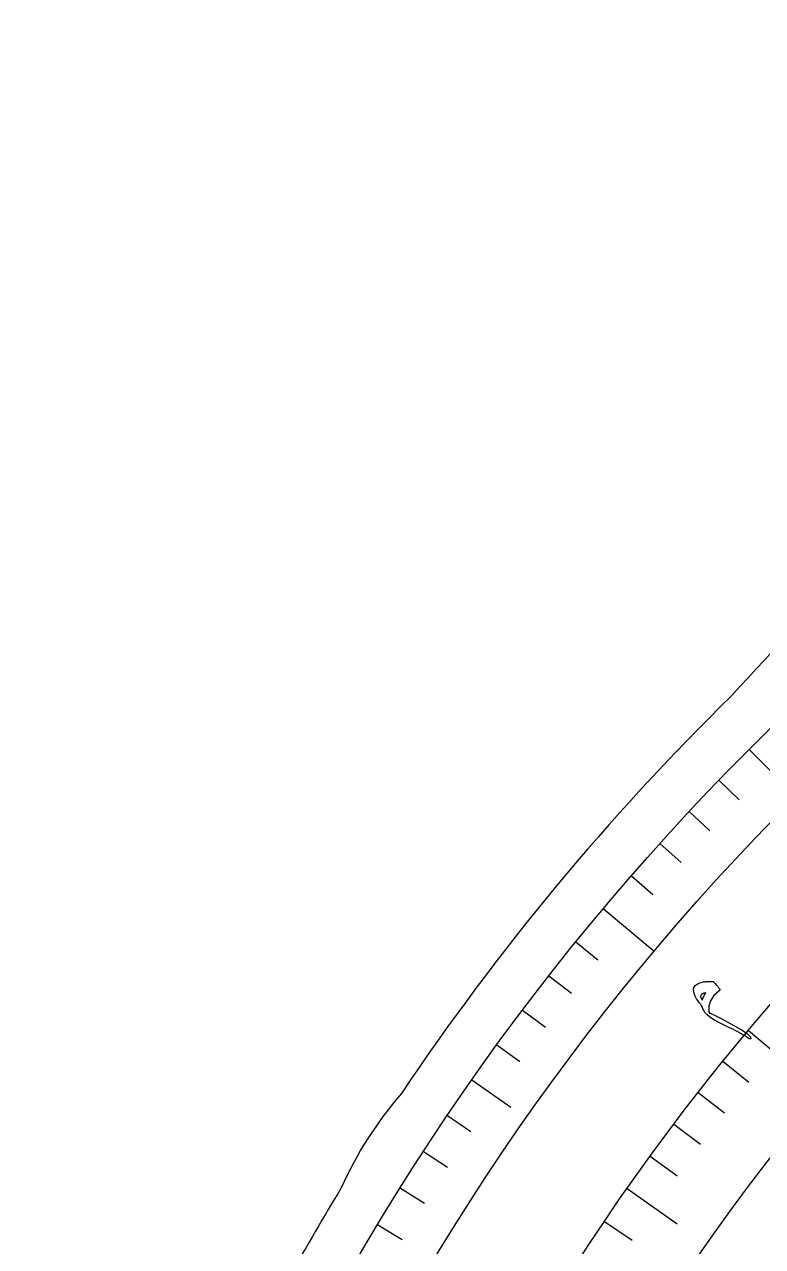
# Model space of a CAD drawing. Header units: millimetres. Extents: x -88 to 88, y -88 to 103.
# Drawn here: x -86.24 to -60.51, y 43.66 to 86.24 of the extents above; entities that cross this region are included whole.
import ezdxf

# ---------------------------------------------------------------- set-up
doc = ezdxf.new("R2010")
doc.units = ezdxf.units.MM
for name, color, linetype in [('CUT_OUTER', 1, 'Continuous'), ('ENGRAVE', 7, 'Continuous'), ('ENGRAVE_FINE', 8, 'Continuous'), ('TEXT', 5, 'Continuous')]:
    doc.layers.add(name, color=color, linetype=linetype)

msp = doc.modelspace()

# ---------------------------------------------------------------- linework, layer by layer
at = {"layer": 'CUT_OUTER'}
for centre, radius, start, end in [((5.5405, 2.2954), 90.4089, 129.42799, 137.942502), ((-0.0492, 0.0404), 87.9363, 134.409677, 146.169983), ((-62.9556, 40.2056), 13.4219, 139.07817, 155.78497), ((-0.0157, 0.0083), 87.9822, 148.70461, 153.281499)]:
    msp.add_arc(centre, radius, start, end, dxfattribs=at)
at = {"layer": 'ENGRAVE'}
for points in [[(-60.9809, 60.9809), (-59.8142, 59.8142)], [(-66.0637, 55.434), (-64.2941, 53.9492)], [(-61.0078, 51.1916), (-58.7832, 49.325)], [(-70.6437, 49.4652), (-69.2921, 48.5188)], [(-65.2373, 45.6796), (-63.4928, 44.4581)]]:
    msp.add_lwpolyline(points, dxfattribs=at)
for radius in [86.24, 86.24, 83.93, 79.64, 79.64, 76.252, 69.96, 69.96, 66.264]:
    msp.add_circle((0, 0), radius, dxfattribs=at)
at = {"layer": 'ENGRAVE_FINE'}
for points in [[(-62.0359, 59.9073), (-61.3237, 59.2196)], [(-63.0719, 58.8155), (-62.3479, 58.1404)], [(-64.0888, 57.7058), (-63.3531, 57.0434)], [(-65.0862, 56.5785), (-64.339, 55.929)], [(-67.0211, 54.2726), (-66.2517, 53.6496)], [(-67.958, 53.0946), (-67.1779, 52.4851)], [(-68.8743, 51.9005), (-68.0837, 51.3047)], [(-69.7696, 50.6906), (-68.9687, 50.1087)], [(-61.8919, 50.1191), (-60.9892, 49.3881)], [(-62.7572, 49.0313), (-61.8418, 48.3161)], [(-71.4962, 48.2248), (-70.6755, 47.6712)], [(-63.6033, 47.9285), (-62.6756, 47.2295)], [(-72.3269, 46.9697), (-71.4967, 46.4305)], [(-64.4301, 46.8112), (-63.4904, 46.1284)], [(-73.1357, 45.7002), (-72.2961, 45.1756)], [(-73.9221, 44.4169), (-73.0735, 43.907)], [(-66.0246, 44.5341), (-65.0615, 43.8846)]]:
    msp.add_lwpolyline(points, dxfattribs=at)
at = {"layer": 'TEXT'}
for points in [[(-62.6265, 52.0447), (-62.66, 52.0838), (-62.6925, 52.1238), (-62.7239, 52.1648), (-62.7543, 52.2067), (-62.783, 52.2497), (-62.8096, 52.2937), (-62.834, 52.3387), (-62.8563, 52.3848), (-62.891, 52.4751), (-62.9103, 52.5546), (-62.9142, 52.6234), (-62.9026, 52.6814), (-62.8623, 52.7509), (-62.794, 52.8072), (-62.6976, 52.8504), (-62.5734, 52.8802), (-62.5366, 52.8862), (-62.4997, 52.891), (-62.4627, 52.8947), (-62.4256, 52.8973), (-62.3884, 52.8988), (-62.3508, 52.8996), (-62.3128, 52.8994), (-62.2745, 52.8985), (-62.2533, 52.8967), (-62.2351, 52.8921), (-62.2197, 52.8848), (-62.2071, 52.8747), (-62.1646, 52.8245), (-62.1269, 52.7794), (-62.094, 52.7395), (-62.0658, 52.7046), (-62.0428, 52.6754), (-62.0252, 52.6524), (-62.013, 52.6356), (-62.0063, 52.6249), (-62.0011, 52.6083), (-62.0019, 52.5932), (-62.0088, 52.5796), (-62.0217, 52.5674), (-62.2064, 52.4024), (-62.3281, 52.2261), (-62.3866, 52.039), (-62.3819, 51.8415), (-62.3764, 51.8233), (-62.3681, 51.8084), (-62.357, 51.7969), (-62.3431, 51.7887), (-62.1429, 51.6945), (-61.9376, 51.5926), (-61.7272, 51.4831), (-61.5118, 51.366), (-61.2289, 51.2001), (-61.036, 51.0676), (-60.9331, 50.9689), (-60.92, 50.904), (-60.9339, 50.8937), (-60.954, 50.8931), (-60.9805, 50.9023), (-61.0132, 50.9214), (-61.0779, 50.9655), (-61.1467, 51.0095), (-61.2197, 51.0535), (-61.2969, 51.0974), (-61.378, 51.1414), (-61.4624, 51.1857), (-61.5503, 51.2302), (-61.6415, 51.2749), (-61.9477, 51.4248), (-62.1839, 51.5511), (-62.3501, 51.6543), (-62.4459, 51.7345), (-62.4849, 51.7785), (-62.5191, 51.8212), (-62.5482, 51.8628), (-62.5725, 51.9031), (-62.5922, 51.9417), (-62.6078, 51.9782), (-62.6192, 52.0125), (-62.6265, 52.0447)], [(-62.6112, 52.2468), (-62.6018, 52.2772), (-62.5905, 52.3082), (-62.5775, 52.3397), (-62.5627, 52.3718), (-62.5461, 52.4044), (-62.5281, 52.4372), (-62.5085, 52.4703), (-62.4874, 52.5037), (-62.5549, 52.4885), (-62.6063, 52.4695), (-62.6415, 52.4469), (-62.6607, 52.4207), (-62.6709, 52.379), (-62.6661, 52.3361), (-62.6462, 52.292), (-62.6112, 52.2468)]]:
    msp.add_lwpolyline(points, close=True, dxfattribs=at)

doc.saveas('drawing.dxf')
